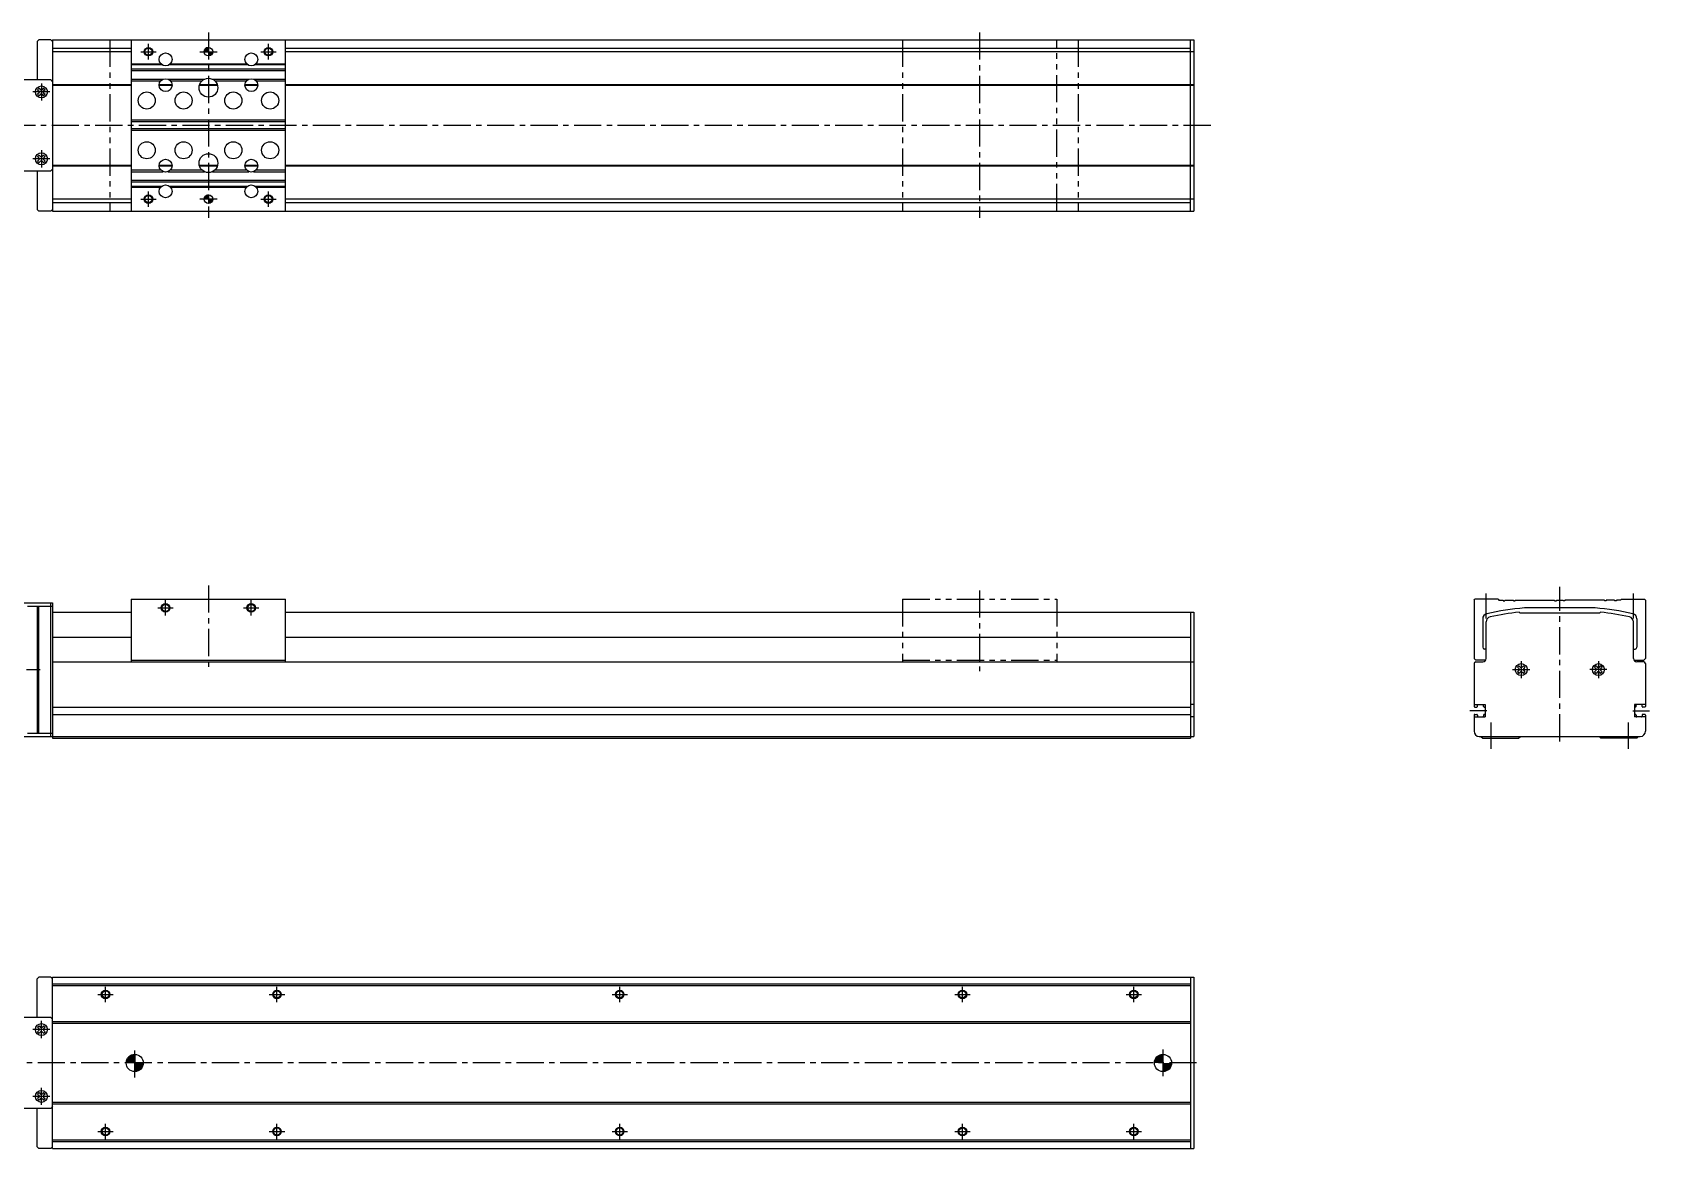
# Model space of a CAD drawing. Extents: x 0 to 1529, y -8 to 721.
# Drawn here: x 585 to 1529, y 35 to 687 of the extents above; entities that cross this region are included whole.
import ezdxf

# ---------------------------------------------------------------- set-up
doc = ezdxf.new("R2010")
doc.units = 0
doc.header["$LTSCALE"] = 0.5
doc.linetypes.add('CENTER', pattern=[50.8, 31.75, -6.35, 6.35, -6.35])
doc.linetypes.add('PHANTOM', pattern=[63.5, 31.75, -6.35, 6.35, -6.35, 6.35, -6.35])
for name, color, linetype in [('MSM_CENTER', 1, 'CENTER'), ('MSM_CONTINUOUS', 7, 'CONTINUOUS'), ('MSM_IMAGINARY', 6, 'PHANTOM'), ('MSM_NARROW', 5, 'CONTINUOUS')]:
    doc.layers.add(name, color=color, linetype=linetype)

# ---------------------------------------------------------------- blocks, each defined once
blk = doc.blocks.new('*U5')
at = {"layer": 'MSM_CONTINUOUS', "linetype": 'CONTINUOUS'}
for p, q in [((685.98, 676.75), (685.64, 675.5)), ((686.89, 677.67), (685.98, 676.75)), ((688.14, 678), (686.89, 677.67)), ((688.14, 677.67), (688.14, 678)), ((688.14, 677.67), (688.14, 676.75)), ((688.14, 676.75), (688.14, 675.5)), ((688.14, 675.5), (688.14, 674.25)), ((688.14, 674.25), (688.14, 673.33)), ((689.39, 673.33), (688.14, 673)), ((688.14, 673), (688.14, 673.33)), ((690.31, 674.25), (689.39, 673.33)), ((690.64, 675.5), (690.31, 674.25))]:
    blk.add_line(p, q, dxfattribs=at)
for points in [[(685.98, 676.75), (685.64, 675.5), (688.14, 675.5)], [(686.89, 677.67), (685.98, 676.75), (688.14, 676.75)], [(688.14, 678), (686.89, 677.67), (688.14, 677.67)], [(688.14, 675.5), (688.14, 674.25), (690.31, 674.25)], [(688.14, 674.25), (688.14, 673.33), (689.39, 673.33)]]:
    blk.add_solid(points, dxfattribs=at)
at = {"layer": 'MSM_CONTINUOUS', "linetype": 'CONTINUOUS', "extrusion": (0, 0, -1)}
for points in [[(-685.98, 676.75), (-688.14, 676.75), (-688.14, 675.5)], [(-686.89, 677.67), (-688.14, 677.67), (-688.14, 676.75)], [(-688.14, 675.5), (-690.64, 675.5), (-690.31, 674.25)], [(-688.14, 674.25), (-690.31, 674.25), (-689.39, 673.33)], [(-688.14, 673.33), (-689.39, 673.33), (-688.14, 673)]]:
    blk.add_solid(points, dxfattribs=at)
blk = doc.blocks.new('*U6')
at = {"layer": 'MSM_CONTINUOUS', "linetype": 'CONTINUOUS'}
for p, q in [((685.98, 590.75), (685.64, 589.5)), ((686.89, 591.67), (685.98, 590.75)), ((688.14, 592), (686.89, 591.67)), ((688.14, 591.67), (688.14, 592)), ((688.14, 591.67), (688.14, 590.75)), ((688.14, 590.75), (688.14, 589.5)), ((688.14, 589.5), (688.14, 588.25)), ((688.14, 588.25), (688.14, 587.33)), ((689.39, 587.33), (688.14, 587)), ((688.14, 587), (688.14, 587.33)), ((690.31, 588.25), (689.39, 587.33)), ((690.64, 589.5), (690.31, 588.25))]:
    blk.add_line(p, q, dxfattribs=at)
for points in [[(685.98, 590.75), (685.64, 589.5), (688.14, 589.5)], [(686.89, 591.67), (685.98, 590.75), (688.14, 590.75)], [(688.14, 592), (686.89, 591.67), (688.14, 591.67)], [(688.14, 589.5), (688.14, 588.25), (690.31, 588.25)], [(688.14, 588.25), (688.14, 587.33), (689.39, 587.33)]]:
    blk.add_solid(points, dxfattribs=at)
at = {"layer": 'MSM_CONTINUOUS', "linetype": 'CONTINUOUS', "extrusion": (0, 0, -1)}
for points in [[(-685.98, 590.75), (-688.14, 590.75), (-688.14, 589.5)], [(-686.89, 591.67), (-688.14, 591.67), (-688.14, 590.75)], [(-688.14, 589.5), (-690.64, 589.5), (-690.31, 588.25)], [(-688.14, 588.25), (-690.31, 588.25), (-689.39, 587.33)], [(-688.14, 587.33), (-689.39, 587.33), (-688.14, 587)]]:
    blk.add_solid(points, dxfattribs=at)
blk = doc.blocks.new('*U7')
at = {"layer": 'MSM_CONTINUOUS', "linetype": 'CONTINUOUS'}
for p, q in [((640.52, 87.41), (640.14, 85.5)), ((641.61, 89.04), (640.52, 87.41)), ((643.23, 90.12), (641.61, 89.04)), ((645.14, 90.5), (643.23, 90.12)), ((645.14, 90.12), (645.14, 90.5)), ((645.14, 90.12), (645.14, 89.04)), ((645.14, 89.04), (645.14, 87.41)), ((645.14, 87.41), (645.14, 85.5)), ((645.14, 85.5), (645.14, 83.59)), ((650.14, 85.5), (649.76, 83.59)), ((645.14, 83.59), (645.14, 81.96)), ((645.14, 81.96), (645.14, 80.88)), ((647.05, 80.88), (645.14, 80.5)), ((645.14, 80.5), (645.14, 80.88)), ((648.68, 81.96), (647.05, 80.88)), ((649.76, 83.59), (648.68, 81.96))]:
    blk.add_line(p, q, dxfattribs=at)
for points in [[(640.52, 87.41), (640.14, 85.5), (645.14, 85.5)], [(641.61, 89.04), (640.52, 87.41), (645.14, 87.41)], [(643.23, 90.12), (641.61, 89.04), (645.14, 89.04)], [(645.14, 90.5), (643.23, 90.12), (645.14, 90.12)], [(645.14, 85.5), (645.14, 83.59), (649.76, 83.59)], [(645.14, 83.59), (645.14, 81.96), (648.68, 81.96)], [(645.14, 81.96), (645.14, 80.88), (647.05, 80.88)]]:
    blk.add_solid(points, dxfattribs=at)
at = {"layer": 'MSM_CONTINUOUS', "linetype": 'CONTINUOUS', "extrusion": (0, 0, -1)}
for points in [[(-640.52, 87.41), (-645.14, 87.41), (-645.14, 85.5)], [(-641.61, 89.04), (-645.14, 89.04), (-645.14, 87.41)], [(-643.23, 90.12), (-645.14, 90.12), (-645.14, 89.04)], [(-645.14, 85.5), (-650.14, 85.5), (-649.76, 83.59)], [(-645.14, 83.59), (-649.76, 83.59), (-648.68, 81.96)], [(-645.14, 81.96), (-648.68, 81.96), (-647.05, 80.88)], [(-645.14, 80.88), (-647.05, 80.88), (-645.14, 80.5)]]:
    blk.add_solid(points, dxfattribs=at)
blk = doc.blocks.new('*U8')
at = {"layer": 'MSM_CONTINUOUS', "linetype": 'CONTINUOUS'}
for p, q in [((1240.52, 87.41), (1240.14, 85.5)), ((1241.61, 89.04), (1240.52, 87.41)), ((1243.23, 90.12), (1241.61, 89.04)), ((1245.14, 90.5), (1243.23, 90.12)), ((1245.14, 90.12), (1245.14, 90.5)), ((1245.14, 90.12), (1245.14, 89.04)), ((1245.14, 89.04), (1245.14, 87.41)), ((1245.14, 87.41), (1245.14, 85.5)), ((1245.14, 85.5), (1245.14, 83.59)), ((1250.14, 85.5), (1249.76, 83.59)), ((1245.14, 83.59), (1245.14, 81.96)), ((1245.14, 81.96), (1245.14, 80.88)), ((1247.05, 80.88), (1245.14, 80.5)), ((1245.14, 80.5), (1245.14, 80.88)), ((1248.68, 81.96), (1247.05, 80.88)), ((1249.76, 83.59), (1248.68, 81.96))]:
    blk.add_line(p, q, dxfattribs=at)
for points in [[(1240.52, 87.41), (1240.14, 85.5), (1245.14, 85.5)], [(1241.61, 89.04), (1240.52, 87.41), (1245.14, 87.41)], [(1243.23, 90.12), (1241.61, 89.04), (1245.14, 89.04)], [(1245.14, 90.5), (1243.23, 90.12), (1245.14, 90.12)], [(1245.14, 85.5), (1245.14, 83.59), (1249.76, 83.59)], [(1245.14, 83.59), (1245.14, 81.96), (1248.68, 81.96)], [(1245.14, 81.96), (1245.14, 80.88), (1247.05, 80.88)]]:
    blk.add_solid(points, dxfattribs=at)
at = {"layer": 'MSM_CONTINUOUS', "linetype": 'CONTINUOUS', "extrusion": (0, 0, -1)}
for points in [[(-1240.52, 87.41), (-1245.14, 87.41), (-1245.14, 85.5)], [(-1241.61, 89.04), (-1245.14, 89.04), (-1245.14, 87.41)], [(-1243.23, 90.12), (-1245.14, 90.12), (-1245.14, 89.04)], [(-1245.14, 85.5), (-1250.14, 85.5), (-1249.76, 83.59)], [(-1245.14, 83.59), (-1249.76, 83.59), (-1248.68, 81.96)], [(-1245.14, 81.96), (-1248.68, 81.96), (-1247.05, 80.88)], [(-1245.14, 80.88), (-1247.05, 80.88), (-1245.14, 80.5)]]:
    blk.add_solid(points, dxfattribs=at)

msp = doc.modelspace()

# ---------------------------------------------------------------- linework, layer by layer
at = {"layer": 'MSM_CENTER'}
for p, q in [((653.14, 671), (653.14, 680)), ((688.14, 686.79), (688.14, 578.59)), ((723.14, 671), (723.14, 680)), ((1138.14, 686.79), (1138.14, 578.59)), ((648.64, 675.5), (657.64, 675.5)), ((683.1, 675.5), (693.18, 675.5)), ((718.64, 675.5), (727.64, 675.5)), ((595.64, 652), (585.64, 652)), ((590.64, 657), (590.64, 647)), ((1272.99, 632.5), (408.69, 632.5)), ((590.64, 618), (590.64, 608)), ((595.64, 613), (585.64, 613)), ((648.64, 589.5), (657.64, 589.5)), ((653.14, 585), (653.14, 594)), ((693.18, 589.5), (683.1, 589.5)), ((718.64, 589.5), (727.64, 589.5)), ((723.14, 585), (723.14, 594)), ((688.14, 364.15), (688.14, 314.54)), ((1138.14, 361.2), (1138.14, 314.05)), ((1433.71, 344.74), (1433.71, 359.49)), ((1476.71, 273.08), (1476.71, 363.19)), ((1519.71, 344.74), (1519.71, 359.49)), ((658.64, 351), (667.64, 351)), ((663.14, 346.5), (663.14, 355.5)), ((708.64, 351), (717.64, 351)), ((713.14, 346.5), (713.14, 355.5)), ((404.27, 315), (590.05, 315)), ((1449.21, 315), (1459.21, 315)), ((1454.21, 320), (1454.21, 310)), ((1504.21, 315), (1494.21, 315)), ((1499.21, 320), (1499.21, 310)), ((1434.13, 291), (1424.27, 291)), ((1436.71, 268.68), (1436.71, 284.07)), ((1516.71, 268.68), (1516.71, 284.07)), ((1519.3, 291), (1529.15, 291)), ((623.64, 125.5), (632.64, 125.5)), ((628.14, 121), (628.14, 130)), ((723.64, 125.5), (732.64, 125.5)), ((728.14, 121), (728.14, 130)), ((923.64, 125.5), (932.64, 125.5)), ((928.14, 121), (928.14, 130)), ((1123.64, 125.5), (1132.64, 125.5)), ((1128.14, 121), (1128.14, 130)), ((1223.64, 125.5), (1232.64, 125.5)), ((1228.14, 121), (1228.14, 130)), ((595.64, 105), (585.64, 105)), ((590.64, 100), (590.64, 110)), ((1264.79, 85.5), (407.27, 85.5)), ((645.14, 76.94), (645.14, 94.06)), ((1245.14, 93.3), (1245.14, 77.7)), ((590.64, 61), (590.64, 71)), ((595.64, 66), (585.64, 66)), ((628.14, 41), (628.14, 50)), ((728.14, 41), (728.14, 50)), ((928.14, 41), (928.14, 50)), ((1128.14, 41), (1128.14, 50)), ((1228.14, 41), (1228.14, 50)), ((623.64, 45.5), (632.64, 45.5)), ((723.64, 45.5), (732.64, 45.5)), ((923.64, 45.5), (932.64, 45.5)), ((1123.64, 45.5), (1132.64, 45.5)), ((1223.64, 45.5), (1232.64, 45.5))]:
    msp.add_line(p, q, dxfattribs=at)
at = {"layer": 'MSM_CONTINUOUS'}
for p, q in [((588.14, 681.5), (589.14, 682.5)), ((588.14, 681.5), (588.14, 659)), ((596.14, 682.5), (589.14, 682.5)), ((596.14, 682.5), (597.14, 681.5)), ((597.14, 682.5), (1263.14, 682.5)), ((597.14, 682.5), (597.14, 582.5)), ((643.14, 682.5), (643.14, 582.5)), ((733.14, 582.5), (733.14, 682.5)), ((1261.14, 582.5), (1261.14, 682.5)), ((1263.14, 682.5), (1263.14, 582.5)), ((597.14, 677.5), (643.14, 677.5)), ((643.14, 675.5), (597.14, 675.5)), ((733.14, 677.5), (1261.14, 677.5)), ((1263.14, 675.5), (733.14, 675.5)), ((643.14, 668.5), (660.35, 668.5)), ((643.14, 668), (660.89, 668)), ((643.14, 665.5), (733.14, 665.5)), ((643.14, 664.5), (733.14, 664.5)), ((665.39, 668), (710.89, 668)), ((665.94, 668.5), (710.35, 668.5)), ((715.39, 668), (733.14, 668)), ((715.94, 668.5), (733.14, 668.5)), ((596.14, 659), (503.14, 659)), ((588.45, 653.33), (589.31, 654.19)), ((588.45, 653.33), (589.36, 652.42)), ((589.36, 651.58), (588.45, 650.67)), ((589.31, 654.19), (590.22, 653.28)), ((591.97, 654.19), (591.06, 653.28)), ((592.83, 653.33), (591.92, 652.42)), ((591.92, 651.58), (592.83, 650.67)), ((591.97, 654.19), (592.83, 653.33)), ((596.14, 659), (597.14, 658)), ((643.14, 656.2), (597.14, 656.2)), ((643.14, 655.8), (597.14, 655.8)), ((643.14, 659.5), (661.79, 659.5)), ((643.14, 658.5), (660.35, 658.5)), ((666.89, 656.2), (659.4, 656.2)), ((666.89, 655.8), (659.4, 655.8)), ((664.49, 659.5), (685.85, 659.5)), ((665.94, 658.5), (684.37, 658.5)), ((693.48, 655.8), (682.8, 655.8)), ((693.37, 656.2), (682.91, 656.2)), ((690.43, 659.5), (711.79, 659.5)), ((691.92, 658.5), (710.35, 658.5)), ((716.89, 656.2), (709.4, 656.2)), ((716.89, 655.8), (709.4, 655.8)), ((714.49, 659.5), (733.14, 659.5)), ((715.94, 658.5), (733.14, 658.5)), ((1263.14, 656.2), (733.14, 656.2)), ((1263.14, 655.8), (733.14, 655.8)), ((588.45, 650.67), (589.31, 649.81)), ((590.22, 650.72), (589.31, 649.81)), ((591.06, 650.72), (591.97, 649.81)), ((591.97, 649.81), (592.83, 650.67)), ((733.14, 635.5), (643.14, 635.5)), ((733.14, 634.5), (643.14, 634.5)), ((733.14, 630.5), (643.14, 630.5)), ((733.14, 629.5), (643.14, 629.5)), ((588.45, 614.33), (589.31, 615.19)), ((588.45, 614.33), (589.36, 613.42)), ((589.31, 615.19), (590.22, 614.28)), ((591.97, 615.19), (591.06, 614.28)), ((592.83, 614.33), (591.92, 613.42)), ((591.97, 615.19), (592.83, 614.33)), ((415.64, 606), (596.14, 606)), ((588.14, 606), (588.14, 583.5)), ((589.36, 612.58), (588.45, 611.67)), ((588.45, 611.67), (589.31, 610.81)), ((590.22, 611.72), (589.31, 610.81)), ((591.06, 611.72), (591.97, 610.81)), ((591.92, 612.58), (592.83, 611.67)), ((591.97, 610.81), (592.83, 611.67)), ((596.14, 606), (597.14, 607)), ((643.14, 609.2), (597.14, 609.2)), ((643.14, 608.8), (597.14, 608.8)), ((643.14, 606.5), (660.35, 606.5)), ((643.14, 605.5), (661.79, 605.5)), ((666.89, 609.2), (659.4, 609.2)), ((666.89, 608.8), (659.4, 608.8)), ((664.49, 605.5), (685.85, 605.5)), ((665.94, 606.5), (684.37, 606.5)), ((693.48, 609.2), (682.8, 609.2)), ((693.37, 608.8), (682.91, 608.8)), ((690.43, 605.5), (711.79, 605.5)), ((691.92, 606.5), (710.35, 606.5)), ((716.89, 609.2), (709.4, 609.2)), ((716.89, 608.8), (709.4, 608.8)), ((714.49, 605.5), (733.14, 605.5)), ((715.94, 606.5), (733.14, 606.5)), ((1263.14, 609.2), (733.14, 609.2)), ((1263.14, 608.8), (733.14, 608.8)), ((643.14, 600.5), (733.14, 600.5)), ((643.14, 599.5), (733.14, 599.5)), ((643.14, 597), (660.89, 597)), ((643.14, 596.5), (660.35, 596.5)), ((665.39, 597), (710.89, 597)), ((665.94, 596.5), (710.35, 596.5)), ((715.39, 597), (733.14, 597)), ((715.94, 596.5), (733.14, 596.5)), ((643.14, 589.5), (597.14, 589.5)), ((597.14, 587.5), (643.14, 587.5)), ((1263.14, 589.5), (733.14, 589.5)), ((733.14, 587.5), (1261.14, 587.5)), ((589.14, 582.5), (588.14, 583.5)), ((596.14, 582.5), (589.14, 582.5)), ((597.14, 583.5), (596.14, 582.5)), ((597.14, 582.5), (1263.14, 582.5)), ((415.64, 354), (597.14, 354)), ((582.64, 352), (597.14, 352)), ((588.14, 352), (588.14, 278)), ((589.14, 278), (589.14, 352)), ((596.14, 276), (596.14, 354)), ((597.14, 354), (597.14, 275)), ((643.14, 356), (643.14, 319.5)), ((643.14, 356), (733.14, 356)), ((733.14, 319.5), (733.14, 356)), ((1426.71, 355.5), (1427.21, 356)), ((1426.71, 355.5), (1426.71, 321.5)), ((1440.71, 356), (1427.21, 356)), ((1440.71, 356), (1441.21, 355.5)), ((1441.21, 355.5), (1443.71, 355.5)), ((1443.71, 355.5), (1443.71, 355.2)), ((1443.71, 355.2), (1444.71, 355.2)), ((1444.71, 355.5), (1449.71, 355.5)), ((1444.71, 355.5), (1444.71, 355.2)), ((1449.71, 355.5), (1449.71, 355.2)), ((1449.71, 355.2), (1450.71, 355.2)), ((1450.71, 355.5), (1473.71, 355.5)), ((1450.71, 355.5), (1450.71, 355.2)), ((1497.35, 351), (1456.07, 351)), ((1473.71, 355.5), (1473.71, 355.2)), ((1473.71, 355.2), (1474.71, 355.2)), ((1474.71, 355.5), (1474.71, 355.2)), ((1474.71, 355.5), (1478.71, 355.5)), ((1478.71, 355.5), (1478.71, 355.2)), ((1479.71, 355.2), (1478.71, 355.2)), ((1502.71, 355.5), (1479.71, 355.5)), ((1479.71, 355.5), (1479.71, 355.2)), ((1502.71, 355.5), (1502.71, 355.2)), ((1503.71, 355.2), (1502.71, 355.2)), ((1508.71, 355.5), (1503.71, 355.5)), ((1503.71, 355.5), (1503.71, 355.2)), ((1508.71, 355.5), (1508.71, 355.2)), ((1509.71, 355.2), (1508.71, 355.2)), ((1509.71, 355.5), (1509.71, 355.2)), ((1512.21, 355.5), (1509.71, 355.5)), ((1512.71, 356), (1512.21, 355.5)), ((1512.71, 356), (1526.21, 356)), ((1526.71, 355.5), (1526.21, 356)), ((1526.71, 355.5), (1526.71, 321.5)), ((597.14, 348.5), (643.14, 348.5)), ((733.14, 348.5), (1263.14, 348.5)), ((1261.14, 348.5), (1261.14, 275)), ((1263.14, 348.5), (1263.14, 276)), ((1431.71, 344.67), (1431.71, 328)), ((1433.71, 321.5), (1433.71, 342.81)), ((1453.41, 348.1), (1453.01, 348.5)), ((1453.41, 348.1), (1500.01, 348.1)), ((1500.01, 348.1), (1500.41, 348.5)), ((1519.71, 321.5), (1519.71, 342.81)), ((1521.71, 344.67), (1521.71, 328)), ((597.14, 334), (643.14, 334)), ((733.14, 334), (1261.14, 334)), ((1426.71, 321.5), (1427.71, 320.5)), ((1433.71, 327), (1432.71, 327)), ((1519.71, 327), (1520.71, 327)), ((1526.71, 321.5), (1525.71, 320.5)), ((597.14, 319.5), (1263.14, 319.5)), ((643.14, 320.5), (733.14, 320.5)), ((1426.71, 318.5), (1426.71, 293.55)), ((1433.44, 320.5), (1427.71, 320.5)), ((1427.71, 319.5), (1431.71, 319.5)), ((1452.02, 316.33), (1452.88, 317.19)), ((1452.02, 316.33), (1452.93, 315.42)), ((1452.93, 314.58), (1452.02, 313.67)), ((1452.02, 313.67), (1452.88, 312.81)), ((1452.88, 317.19), (1453.79, 316.28)), ((1453.79, 313.72), (1452.88, 312.81)), ((1455.54, 317.19), (1454.63, 316.28)), ((1454.63, 313.72), (1455.54, 312.81)), ((1456.4, 316.33), (1455.49, 315.42)), ((1455.49, 314.58), (1456.4, 313.67)), ((1455.54, 317.19), (1456.4, 316.33)), ((1455.54, 312.81), (1456.4, 313.67)), ((1497.88, 317.19), (1497.02, 316.33)), ((1497.02, 316.33), (1497.93, 315.42)), ((1497.93, 314.58), (1497.02, 313.67)), ((1497.88, 312.81), (1497.02, 313.67)), ((1497.88, 317.19), (1498.79, 316.28)), ((1498.79, 313.72), (1497.88, 312.81)), ((1500.54, 317.19), (1499.63, 316.28)), ((1499.63, 313.72), (1500.54, 312.81)), ((1501.4, 316.33), (1500.49, 315.42)), ((1500.49, 314.58), (1501.4, 313.67)), ((1501.4, 316.33), (1500.54, 317.19)), ((1501.4, 313.67), (1500.54, 312.81)), ((1519.98, 320.5), (1525.71, 320.5)), ((1525.71, 319.5), (1521.71, 319.5)), ((1526.71, 318.5), (1526.71, 293.55)), ((597.14, 293.15), (1261.14, 293.15)), ((1263.14, 294.65), (1261.14, 294.65)), ((1426.71, 294.65), (1433.21, 294.65)), ((1427.11, 293.15), (1428.31, 293.15)), ((1428.71, 293.55), (1428.71, 294.25)), ((1432.21, 293.55), (1432.21, 294.25)), ((1432.61, 293.15), (1432.81, 293.15)), ((1433.21, 294.65), (1433.21, 287.35)), ((1520.21, 294.65), (1520.21, 287.35)), ((1526.71, 294.65), (1520.21, 294.65)), ((1520.81, 293.15), (1520.61, 293.15)), ((1521.21, 293.55), (1521.21, 294.25)), ((1524.71, 293.55), (1524.71, 294.25)), ((1526.31, 293.15), (1525.11, 293.15)), ((597.14, 288.85), (1261.14, 288.85)), ((1263.14, 287.35), (1261.14, 287.35)), ((1426.71, 288.45), (1426.71, 279)), ((1426.71, 287.35), (1433.21, 287.35)), ((1427.11, 288.85), (1428.31, 288.85)), ((1428.71, 288.45), (1428.71, 287.75)), ((1432.21, 288.45), (1432.21, 287.75)), ((1432.61, 288.85), (1432.81, 288.85)), ((1526.71, 287.35), (1520.21, 287.35)), ((1520.81, 288.85), (1520.61, 288.85)), ((1521.21, 288.45), (1521.21, 287.75)), ((1524.71, 288.45), (1524.71, 287.75)), ((1526.31, 288.85), (1525.11, 288.85)), ((1526.71, 288.45), (1526.71, 279)), ((415.64, 276), (1263.14, 276)), ((582.64, 278), (597.14, 278)), ((597.14, 275), (1261.14, 275)), ((1429.71, 276), (1523.71, 276)), ((1430.71, 276), (1431.71, 275)), ((1431.71, 275), (1452.71, 275)), ((1452.71, 275), (1453.71, 276)), ((1500.71, 275), (1499.71, 276)), ((1521.71, 275), (1500.71, 275)), ((1522.71, 276), (1521.71, 275)), ((589.14, 135.5), (588.14, 134.5)), ((588.14, 112), (588.14, 134.5)), ((596.14, 135.5), (589.14, 135.5)), ((596.14, 135.5), (597.14, 134.5)), ((597.14, 135.5), (1263.14, 135.5)), ((597.14, 35.5), (597.14, 135.5)), ((1261.14, 135.5), (1261.14, 35.5)), ((1263.14, 135.5), (1263.14, 35.5)), ((1261.14, 131.5), (597.14, 131.5)), ((1261.14, 130.5), (597.14, 130.5)), ((596.14, 112), (415.64, 112)), ((588.45, 106.33), (589.31, 107.19)), ((588.45, 106.33), (589.36, 105.42)), ((589.36, 104.58), (588.45, 103.67)), ((589.31, 107.19), (590.22, 106.28)), ((591.97, 107.19), (591.06, 106.28)), ((592.83, 106.33), (591.92, 105.42)), ((591.92, 104.58), (592.83, 103.67)), ((591.97, 107.19), (592.83, 106.33)), ((596.14, 112), (597.14, 111)), ((1261.14, 109.5), (597.14, 109.5)), ((1261.14, 108.5), (597.14, 108.5)), ((588.45, 103.67), (589.31, 102.81)), ((590.22, 103.72), (589.31, 102.81)), ((591.06, 103.72), (591.97, 102.81)), ((591.97, 102.81), (592.83, 103.67)), ((588.45, 67.33), (589.31, 68.19)), ((588.45, 67.33), (589.36, 66.42)), ((589.31, 68.19), (590.22, 67.28)), ((591.97, 68.19), (591.06, 67.28)), ((592.83, 67.33), (591.92, 66.42)), ((591.97, 68.19), (592.83, 67.33)), ((596.14, 59), (503.14, 59)), ((588.14, 36.5), (588.14, 59)), ((589.36, 65.58), (588.45, 64.67)), ((588.45, 64.67), (589.31, 63.81)), ((590.22, 64.72), (589.31, 63.81)), ((591.06, 64.72), (591.97, 63.81)), ((591.92, 65.58), (592.83, 64.67)), ((591.97, 63.81), (592.83, 64.67)), ((597.14, 60), (596.14, 59)), ((1261.14, 62.5), (597.14, 62.5)), ((1261.14, 61.5), (597.14, 61.5)), ((1261.14, 40.5), (597.14, 40.5)), ((1261.14, 39.5), (597.14, 39.5)), ((589.14, 35.5), (588.14, 36.5)), ((596.14, 35.5), (589.14, 35.5)), ((596.14, 35.5), (597.14, 36.5)), ((597.14, 35.5), (1263.14, 35.5))]:
    msp.add_line(p, q, dxfattribs=at)
for centre, radius in [((653.14, 675.5), 2.07), ((663.14, 671), 3.75), ((688.14, 675.5), 2.5), ((713.14, 671), 3.75), ((723.14, 675.5), 2.07), ((590.64, 652), 3.5), ((652.14, 647), 5), ((663.14, 656), 3.75), ((673.64, 647), 5), ((688.14, 654.5), 5.5), ((702.64, 647), 5), ((713.14, 656), 3.75), ((724.14, 647), 5), ((652.14, 618), 5), ((673.64, 618), 5), ((702.64, 618), 5), ((724.14, 618), 5), ((590.64, 613), 3.5), ((688.14, 610.5), 5.5), ((663.14, 609), 3.75), ((713.14, 609), 3.75), ((663.14, 594), 3.75), ((713.14, 594), 3.75), ((653.14, 589.5), 2.07), ((688.14, 589.5), 2.5), ((723.14, 589.5), 2.07), ((663.14, 351), 2.07), ((713.14, 351), 2.07), ((1454.21, 315), 3.5), ((1499.21, 315), 3.5), ((628.14, 125.5), 2.07), ((728.14, 125.5), 2.07), ((928.14, 125.5), 2.07), ((1128.14, 125.5), 2.07), ((1228.14, 125.5), 2.07), ((590.64, 105), 3.5), ((645.14, 85.5), 5), ((1245.14, 85.5), 5), ((590.64, 66), 3.5), ((628.14, 45.5), 2.07), ((728.14, 45.5), 2.07), ((928.14, 45.5), 2.07), ((1128.14, 45.5), 2.07), ((1228.14, 45.5), 2.07)]:
    msp.add_circle(centre, radius, dxfattribs=at)
for centre, radius, start, end in [((588.94, 652), 0.593, 315.00875, 44.99932), ((590.64, 653.7), 0.593, 225.00885, 314.99484), ((592.34, 652), 0.593, 135.00096, 224.99535), ((590.64, 650.3), 0.593, 44.99625, 134.99555), ((590.64, 614.7), 0.593, 225.00885, 314.99484), ((588.94, 613), 0.593, 315.00875, 44.99932), ((590.64, 611.3), 0.593, 44.99625, 134.99555), ((592.34, 613), 0.593, 135.00096, 224.99535), ((1470.11, 187.1), 164.5, 94.89511, 102.66176), ((1483.31, 187.1), 164.5, 77.33824, 85.10489), ((1434.71, 344.67), 3, 102.66176, 180), ((1436.71, 342.81), 3, 101.71513, 180), ((1476.71, 149.91), 200, 96.80633, 101.71513), ((1476.71, 149.91), 200, 78.28487, 83.19367), ((1516.71, 342.81), 3, 0, 78.28487), ((1518.71, 344.67), 3, 0, 77.33824), ((1432.71, 328), 1, 180, 270), ((1431.71, 321.5), 2, 270, 0), ((1521.71, 321.5), 2, 180, 270), ((1520.71, 328), 1, 270, 0), ((1427.71, 318.5), 1, 90, 180), ((1452.51, 315), 0.593, 315.00875, 44.99932), ((1454.21, 316.7), 0.593, 225.00885, 314.99484), ((1454.21, 313.3), 0.593, 44.99625, 134.99555), ((1455.91, 315), 0.593, 135.00096, 224.99535), ((1497.51, 315), 0.593, 315.00465, 44.99904), ((1499.21, 316.7), 0.593, 225.00516, 314.99115), ((1499.21, 313.3), 0.593, 45.00445, 135.00375), ((1500.91, 315), 0.593, 135.00068, 224.99125), ((1525.71, 318.5), 1, 0, 90), ((1427.11, 293.55), 0.4, 180, 270), ((1428.31, 293.55), 0.4, 270, 0), ((1429.11, 294.25), 0.4, 90, 180), ((1431.81, 294.25), 0.4, 0, 90), ((1432.61, 293.55), 0.4, 180, 270), ((1432.81, 292.75), 0.4, 0, 90), ((1520.61, 292.75), 0.4, 90, 180), ((1520.81, 293.55), 0.4, 270, 0), ((1521.61, 294.25), 0.4, 90, 180), ((1524.31, 294.25), 0.4, 0, 90), ((1525.11, 293.55), 0.4, 180, 270), ((1526.31, 293.55), 0.4, 270, 0), ((1427.11, 288.45), 0.4, 90, 180), ((1428.31, 288.45), 0.4, 0, 90), ((1429.11, 287.75), 0.4, 180, 270), ((1431.81, 287.75), 0.4, 270, 0), ((1432.61, 288.45), 0.4, 90, 180), ((1432.81, 289.25), 0.4, 270, 0), ((1520.61, 289.25), 0.4, 180, 270), ((1520.81, 288.45), 0.4, 0, 90), ((1521.61, 287.75), 0.4, 180, 270), ((1524.31, 287.75), 0.4, 270, 0), ((1525.11, 288.45), 0.4, 90, 180), ((1526.31, 288.45), 0.4, 0, 90), ((1429.71, 279), 3, 180, 270), ((1523.71, 279), 3, 270, 0), ((588.94, 105), 0.593, 315.00875, 44.99932), ((590.64, 106.7), 0.593, 225.00885, 314.99484), ((590.64, 103.3), 0.593, 44.99625, 134.99555), ((592.34, 105), 0.593, 135.00096, 224.99535), ((588.94, 66), 0.593, 315.00875, 44.99932), ((590.64, 67.7), 0.593, 225.00885, 314.99484), ((592.34, 66), 0.593, 135.00096, 224.99535), ((590.64, 64.3), 0.593, 44.99625, 134.99555)]:
    msp.add_arc(centre, radius, start, end, dxfattribs=at)
at = {"layer": 'MSM_IMAGINARY'}
for p, q in [((630.64, 682.5), (630.64, 582.5)), ((1093.14, 682.5), (1093.14, 582.5)), ((1183.14, 582.5), (1183.14, 682.5)), ((1195.64, 682.5), (1195.64, 582.5)), ((1093.14, 356), (1093.14, 319.5)), ((1093.14, 356), (1183.14, 356)), ((1183.14, 356), (1183.14, 319.5)), ((1093.14, 320.5), (1183.14, 320.5))]:
    msp.add_line(p, q, dxfattribs=at)
at = {"layer": 'MSM_NARROW'}
for centre in [(653.14, 675.5), (723.14, 675.5), (653.14, 589.5), (723.14, 589.5), (663.14, 351), (713.14, 351), (628.14, 125.5), (728.14, 125.5), (928.14, 125.5), (1128.14, 125.5), (1228.14, 125.5), (628.14, 45.5), (728.14, 45.5), (928.14, 45.5), (1128.14, 45.5), (1228.14, 45.5)]:
    msp.add_circle(centre, 2.5, dxfattribs=at)

# ---------------------------------------------------------------- block references
at = {"layer": 'MSM_CONTINUOUS', "linetype": 'CONTINUOUS'}
for name in ['*U5', '*U6', '*U7', '*U8']:
    msp.add_blockref(name, (0, 0), dxfattribs=at)

doc.saveas('drawing.dxf')
